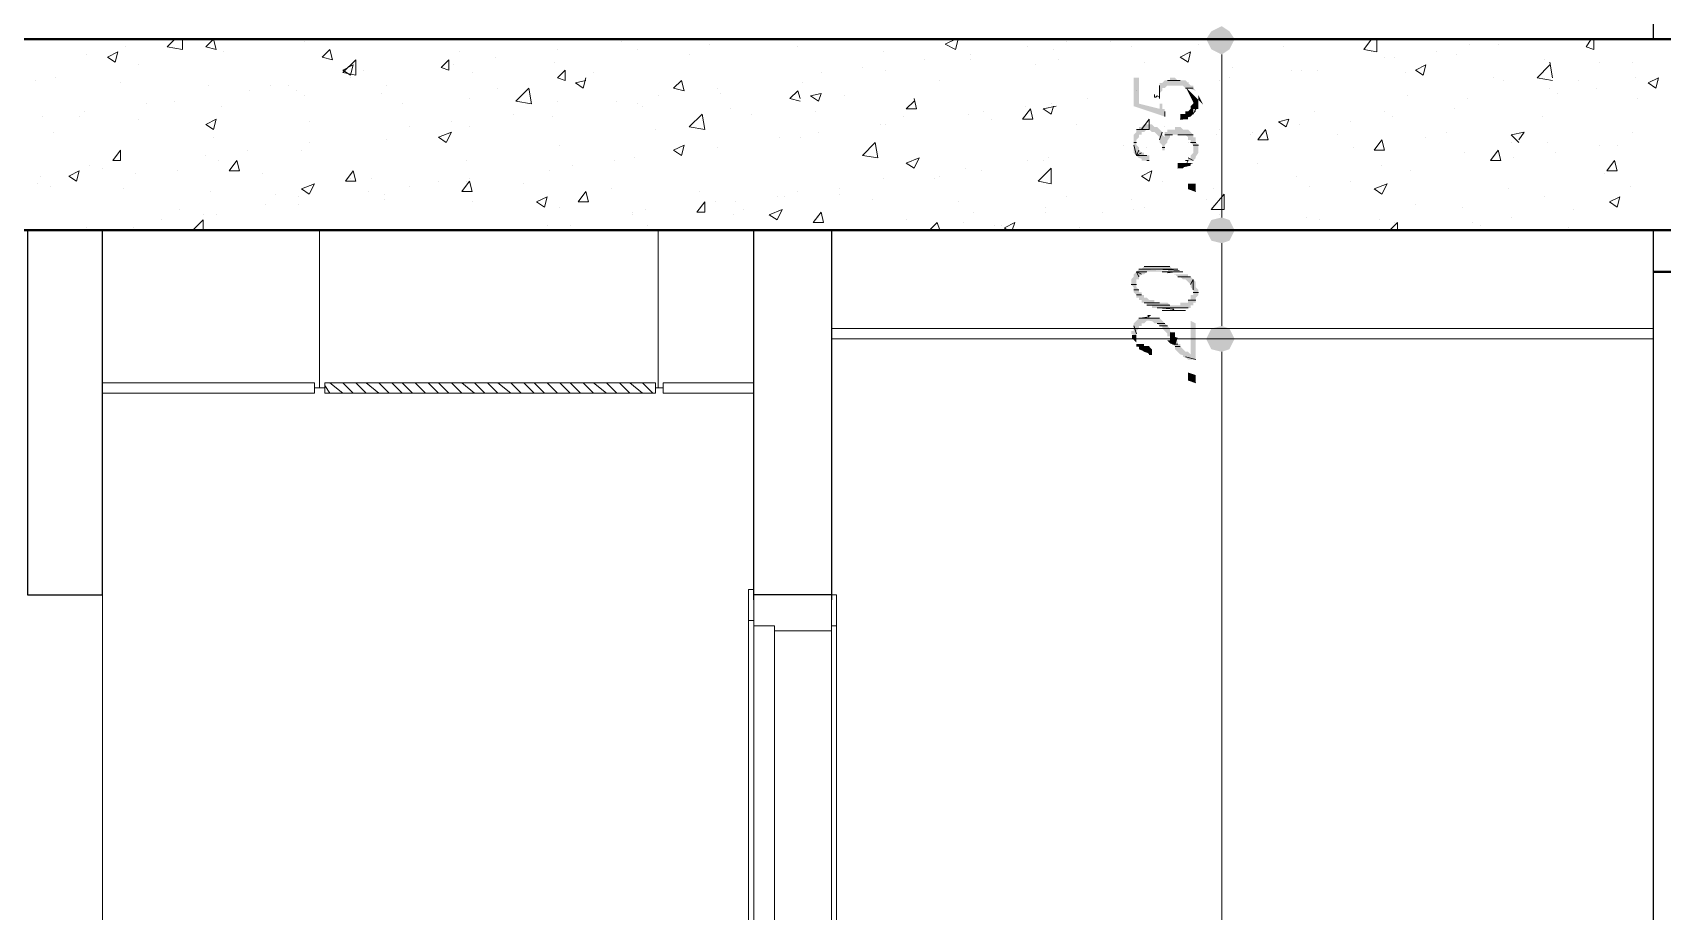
# Model space of a CAD drawing. Header units: millimetres. Extents: x 182 to 575, y -105 to 95.
# Drawn here: x 285.661 to 288.664, y 78.604 to 80.223 of the extents above; entities that cross this region are included whole.
import ezdxf

# ---------------------------------------------------------------- set-up
doc = ezdxf.new("R2010")
doc.units = ezdxf.units.MM
doc.header["$MEASUREMENT"] = 0
doc.layers.add('PDF_Geometry', color=7, linetype='Continuous')
doc.layers.add('PDF_Solid Fills', color=7, linetype='Continuous')

msp = doc.modelspace()

# ---------------------------------------------------------------- hatches: boundary and pattern name
at = {"layer": 'PDF_Solid Fills', "transparency": 33554559}
for points in [[(287.8325837197804, 80.1919595022676), (287.8516305716323, 80.18243608956917), (287.865917317664, 80.1919595022676), (287.8754407303625, 80.21100635411946), (287.865917317664, 80.22529310015119), (287.8516305716323, 80.23481651284959), (287.8325837197804, 80.22529310015119), (287.8230603070821, 80.21100635411946)], [(287.7182994340661, 79.98719786205595), (287.7182994340661, 79.99672127475435), (287.7087727673994, 79.99672127475435), (287.7087727673994, 80.00148138057446), (287.7040126880344, 80.00148138057446), (287.699249354701, 80.00624471390782), (287.699249354701, 80.01100479327286), (287.6944892488809, 80.01576812660622), (287.6944892488809, 80.02529153930462), (287.699249354701, 80.03005487263795), (287.699249354701, 80.03481497845806), (287.7040126880344, 80.03481497845806), (287.7040126880344, 80.03957828533638), (287.7087727673994, 80.03957828533638), (287.7135361007328, 80.04433839115646), (287.7182994340661, 80.04433839115646), (287.7230595134312, 80.03957828533638), (287.7278228467645, 80.03957828533638), (287.7325829525847, 80.03481497845806), (287.7373462594629, 80.03005487263795), (287.7373462594629, 80.02053145993955), (287.7421063652831, 80.01576812660622), (287.7421063652831, 80.00624471390782), (287.7468696986164, 80.00624471390782), (287.7468696986164, 80.01576812660622), (287.7516297779814, 80.02053145993955), (287.7516297779814, 80.02370339989247), (287.7563931113149, 80.03005487263795), (287.7563931113149, 80.03322791512869), (287.7611564446481, 80.03481497845806), (287.7802032965, 80.03481497845806), (287.7865507919261, 80.03322863798971), (287.7897267091984, 80.03005487263795), (287.7897267091984, 80.02529153930462), (287.7944900425317, 80.02529153930462), (287.7944900425317, 80.02053145993955), (287.7992501218969, 80.01576812660622), (287.7992501218969, 80.00148138057446), (287.7944900425317, 79.99672127475435), (287.7944900425317, 79.99195794142102), (287.7897267091984, 79.99195794142102), (287.7897267091984, 79.98719786205595), (287.7992501218969, 79.98719786205595), (287.8040134552301, 79.99195794142102), (287.8040134552301, 79.99434204167218), (287.8087735610503, 80.00148138057446), (287.8087735610503, 80.01576812660622), (287.8040134552301, 80.02053145993955), (287.8040134552301, 80.03005487263795), (287.7992501218969, 80.03005487263795), (287.7992501218969, 80.03481497845806), (287.7944900425317, 80.03957828533638), (287.7897267091984, 80.04433839115646), (287.7802032965, 80.04433839115646), (287.7754399631666, 80.04910172448979), (287.7659165240132, 80.04910172448979), (287.7659165240132, 80.04433839115646), (287.7516297779814, 80.04433839115646), (287.7516297779814, 80.03957828533638), (287.7468696986164, 80.03957828533638), (287.7468696986164, 80.03005487263795), (287.7421063652831, 80.03481497845806), (287.7421063652831, 80.03957828533638), (287.7373462594629, 80.04433839115646), (287.7325829525847, 80.04910172448979), (287.7278228467645, 80.04910172448979), (287.7230595134312, 80.05386180385491), (287.7087727673994, 80.05386180385491), (287.7040126880344, 80.04910172448979), (287.699249354701, 80.04910172448979), (287.699249354701, 80.04433839115646), (287.6944892488809, 80.04433839115646), (287.6944892488809, 80.03957828533638), (287.6897259420026, 80.03481497845806), (287.6897259420026, 80.00148138057446), (287.6944892488809, 79.99672127475435), (287.699249354701, 79.99195794142102), (287.7040126880344, 79.99076771831096), (287.7040126880344, 79.98719786205595)], [(287.7706798573466, 79.97291111602422), (287.7802032965, 79.97291111602422), (287.7825829329506, 79.97529075247488), (287.7944900425317, 79.97767119538929), (287.7944900425317, 79.98084783707014), (287.7992501218969, 79.98243452872262), (287.7706798573466, 79.98243452872262)], [(287.7897267091984, 79.9348141848073), (287.8040134552301, 79.93005410544217), (287.8040134552301, 79.94434085147392), (287.7897267091984, 79.94434085147392)], [(287.8325837197804, 79.83957675094484), (287.8516305716323, 79.83481664512473), (287.865917317664, 79.83957675094484), (287.8754407303625, 79.85862357634167), (287.865917317664, 79.87767365570673), (287.8516305716323, 79.88243376152684), (287.8325837197804, 79.87767365570673), (287.8230603070821, 79.85862357634167)], [(287.7668689291974, 79.77672048332684), (287.7706798573466, 79.77290955517762), (287.7754399631666, 79.77290955517762), (287.7802032965, 79.76814947581258), (287.7849633758651, 79.76814947581258), (287.7897267091984, 79.76338614247922), (287.7944900425317, 79.75862603665911), (287.7944900425317, 79.75386270332578), (287.7992501218969, 79.74910262396071), (287.7992501218969, 79.73957595729405), (287.7944900425317, 79.73957595729405), (287.7944900425317, 79.73005254459565), (287.7897267091984, 79.73005254459565), (287.7897267091984, 79.72529243877554), (287.7754399631666, 79.72529243877554), (287.7754399631666, 79.72052913189722), (287.7563931113149, 79.72052913189722), (287.7516297779814, 79.72529243877554), (287.7278228467645, 79.72529243877554), (287.7278228467645, 79.73005254459565), (287.7182994340661, 79.73005254459565), (287.7135361007328, 79.73481587792898), (287.7087727673994, 79.73481587792898), (287.7087727673994, 79.73957595729405), (287.7040126880344, 79.73957595729405), (287.7040126880344, 79.74433929062738), (287.699249354701, 79.74433929062738), (287.699249354701, 79.74910262396071), (287.6944892488809, 79.75386270332578), (287.6944892488809, 79.76814947581258), (287.699249354701, 79.76814947581258), (287.699249354701, 79.77290955517762), (287.7040126880344, 79.77767288851098), (287.7087727673994, 79.77767288851098), (287.7135361007328, 79.7824362218443), (287.7754399631666, 79.7824362218443), (287.699249354701, 79.78719630120938), (287.6944892488809, 79.7824362218443), (287.6897259420026, 79.77767288851098), (287.6897259420026, 79.77290955517762), (287.6849658361825, 79.76814947581258), (287.6849658361825, 79.75862603665911), (287.6897259420026, 79.75386270332578), (287.6897259420026, 79.74433929062738), (287.6944892488809, 79.73957595729405), (287.6944892488809, 79.73481587792898), (287.699249354701, 79.73481587792898), (287.699249354701, 79.73005254459565), (287.7040126880344, 79.73005254459565), (287.7040126880344, 79.72529243877554), (287.7135361007328, 79.72529243877554), (287.7135361007328, 79.72052913189722), (287.7230595134312, 79.72052913189722), (287.7230595134312, 79.71576902607714), (287.7944900425317, 79.71576902607714), (287.7944900425317, 79.72052913189722), (287.7992501218969, 79.72052913189722), (287.7992501218969, 79.72529243877554), (287.8040134552301, 79.72529243877554), (287.8040134552301, 79.73481587792898), (287.8087735610503, 79.73957595729405), (287.8087735610503, 79.74910262396071), (287.8040134552301, 79.75386270332578), (287.8040134552301, 79.76338614247922), (287.7944900425317, 79.77290955517762), (287.7897267091984, 79.77290955517762), (287.7897267091984, 79.77767288851098), (287.7611564446481, 79.77767288851098)], [(287.7611564446481, 79.78719630120938), (287.7563931113149, 79.7919596345427), (287.7087727673994, 79.7919596345427), (287.7040126880344, 79.78719630120938)], [(287.7240119186152, 79.69100646216282), (287.7278228467645, 79.68719553401363), (287.7325829525847, 79.68719553401363), (287.7373462594629, 79.68243542819351), (287.7421063652831, 79.68243542819351), (287.7421063652831, 79.6776721213152), (287.7468696986164, 79.67291201549509), (287.7516297779814, 79.66814868216176), (287.7516297779814, 79.66338860279669), (287.7611564446481, 79.66338860279669), (287.7611564446481, 79.66814868216176), (287.7563931113149, 79.67291201549509), (287.7563931113149, 79.6776721213152), (287.7516297779814, 79.68243542819351), (287.7468696986164, 79.68719553401363), (287.7421063652831, 79.69195886734693), (287.7373462594629, 79.69671894671205), (287.699249354701, 79.69671894671205), (287.6944892488809, 79.69195886734693), (287.6897259420026, 79.68719553401363), (287.6897259420026, 79.67291201549509), (287.6849658361825, 79.67291201549509), (287.6849658361825, 79.66814868216176), (287.6944892488809, 79.66338860279669), (287.6944892488809, 79.67291201549509), (287.699249354701, 79.6776721213152), (287.699249354701, 79.68243542819351), (287.7040126880344, 79.68243542819351), (287.7040126880344, 79.68719553401363), (287.7087727673994, 79.68719553401363), (287.7135361007328, 79.69195886734693), (287.7182994340661, 79.69195886734693)], [(287.7802032965, 79.62846686550094), (287.7802032965, 79.62529167157976), (287.7861538023134, 79.62410124513144), (287.7897267091984, 79.62052833824643), (287.8040134552301, 79.62052833824643), (287.8040134552301, 79.68719553401363), (287.7944900425317, 79.69195886734693), (287.7944900425317, 79.63005500491309), (287.7897267091984, 79.63481508427816), (287.7849633758651, 79.63481508427816), (287.7802032965, 79.63957841761149), (287.7754399631666, 79.6443385234316), (287.7754399631666, 79.64910185676496), (287.7706798573466, 79.64910185676496), (287.7706798573466, 79.65386193613), (287.7563931113149, 79.65386193613), (287.7611564446481, 79.64910185676496), (287.7659165240132, 79.6443385234316), (287.7659165240132, 79.63957841761149), (287.7706798573466, 79.63481508427816), (287.7754399631666, 79.63005500491309)], [(287.8325837197804, 79.63957841761149), (287.8516305716323, 79.63481508427816), (287.865917317664, 79.63957841761149), (287.8754407303625, 79.65862526946336), (287.865917317664, 79.6776721213152), (287.8516305716323, 79.68243542819351), (287.8325837197804, 79.6776721213152), (287.8230603070821, 79.65862526946336)], [(287.707184268657, 79.63640466891096), (287.7087727673994, 79.63481508427816), (287.7159185811695, 79.63243423138152), (287.7182994340661, 79.63005500491309), (287.7230595134312, 79.63005500491309), (287.7230595134312, 79.63957841761149), (287.7182994340661, 79.6443385234316), (287.7087727673994, 79.6443385234316), (287.7087727673994, 79.64910185676496), (287.6944892488809, 79.64910185676496), (287.6944892488809, 79.6443385234316), (287.699249354701, 79.6443385234316), (287.699249354701, 79.63957841761149)], [(287.7897267091984, 79.58243466099776), (287.8040134552301, 79.57767132766443), (287.8040134552301, 79.59195807369616), (287.7897267091984, 79.59672140702952)]]:
    msp.add_hatch(color=256, dxfattribs=at).paths.add_polyline_path(points)
h = msp.add_hatch(color=256, dxfattribs=at)
h.paths.add_polyline_path([(287.7421063652831, 80.09195873507184), (287.7373462594629, 80.09195873507184), (287.7373462594629, 80.0824352959184), (287.699249354701, 80.09195873507184), (287.699249354701, 80.13957907898717), (287.6897259420026, 80.13957907898717), (287.6897259420026, 80.08719540173851), (287.7468696986164, 80.06814854988664), (287.7468696986164, 80.0824352959184), (287.7421063652831, 80.0824352959184)])
h.paths.add_polyline_path([(287.7802032965, 80.12529233295544), (287.7849633758651, 80.12052899962208), (287.7897267091984, 80.12052899962208), (287.8040134552301, 80.11576889380197), (287.7992501218969, 80.12052899962208), (287.7992501218969, 80.12529233295544), (287.7944900425317, 80.12529233295544), (287.7897267091984, 80.13005241232048), (287.7849633758651, 80.13481574565384), (287.7706798573466, 80.13481574565384), (287.7659165240132, 80.13957907898717), (287.7563931113149, 80.13957907898717), (287.7563931113149, 80.13481574565384), (287.7468696986164, 80.13481574565384), (287.7421063652831, 80.13005241232048), (287.7373462594629, 80.13005241232048), (287.7373462594629, 80.11100556046864), (287.7421063652831, 80.11576889380197), (287.7421063652831, 80.12052899962208), (287.7468696986164, 80.12052899962208), (287.7516297779814, 80.12529233295544)])
h = msp.add_hatch(color=256, dxfattribs=at)
h.paths.add_polyline_path([(287.7278228467645, 80.10624548110357), (287.7278228467645, 80.10148214777024), (287.7278228467645, 80.10624548110357)], flags=0)
h.paths.add_polyline_path([(287.7278228467645, 80.10148214777024), (287.7278228467645, 80.10624548110357), (287.7278228467645, 80.10148214777024)], flags=0)
h.paths.add_polyline_path([(287.7325829525847, 80.09195873507184), (287.7325829525847, 80.11576889380197), (287.7325829525847, 80.09195873507184)], flags=0)
h.paths.add_polyline_path([(287.7325829525847, 80.08719540173851), (287.7325829525847, 80.12529233295544), (287.7325829525847, 80.08719540173851)], flags=0)
h = msp.add_hatch(color=256, dxfattribs=at)
h.paths.add_polyline_path([(287.7421063652831, 80.13005241232048), (287.7897267091984, 80.13005241232048), (287.7421063652831, 80.13005241232048)], flags=0)
h.paths.add_polyline_path([(287.7897267091984, 80.13005241232048), (287.7421063652831, 80.13005241232048), (287.7897267091984, 80.13005241232048)], flags=0)
h.paths.add_polyline_path([(287.7373462594629, 80.13005241232048), (287.7944900425317, 80.12529233295544), (287.7373462594629, 80.13005241232048)], flags=0)
h = msp.add_hatch(color=256, dxfattribs=at)
h.paths.add_polyline_path([(287.8063918910756, 80.08719540173851), (287.8040134552301, 80.08719540173851), (287.7992501218969, 80.07291188321997), (287.8040134552301, 80.07767198904008), (287.8040134552301, 80.0800560628362), (287.8087735610503, 80.08719540173851), (287.8087735610503, 80.09195873507184)])
h.paths.add_polyline_path([(287.7754399631666, 80.06338847052155), (287.7897267091984, 80.06338847052155), (287.7897267091984, 80.06695832677656), (287.7944900425317, 80.06814854988664), (287.7992501218969, 80.07291188321997), (287.7992501218969, 80.09195873507184), (287.7944900425317, 80.08719540173851), (287.7944900425317, 80.0824352959184), (287.7897267091984, 80.07767198904008), (287.7849633758651, 80.07767198904008), (287.7849633758651, 80.07291188321997), (287.7754399631666, 80.07291188321997)])
h = msp.add_hatch(color=256, dxfattribs=at)
h.paths.add_polyline_path([(287.7802032965, 79.63957841761149), (287.7659165240132, 79.63957841761149), (287.7802032965, 79.63957841761149)], flags=0)
h.paths.add_polyline_path([(287.7706798573466, 79.63481508427816), (287.7849633758651, 79.63481508427816), (287.7706798573466, 79.63481508427816)], flags=0)
h.paths.add_polyline_path([(287.7897267091984, 79.63481508427816), (287.7754399631666, 79.63005500491309), (287.7897267091984, 79.63481508427816)], flags=0)

# ---------------------------------------------------------------- linework, layer by layer
at = {"layer": 'PDF_Geometry', "lineweight": 25}
for points in [[(288.6468702012619, 83.11100622184432), (288.7849646721613, 83.11100622184432), (288.7849646721613, 80.21100635411946), (288.6468702012619, 80.21100635411946)], [(285.789727344119, 79.85862357634167), (285.6516328996746, 79.85862357634167), (285.6516328996746, 79.1871981266062), (285.789727344119, 79.1871981266062)], [(288.6468702012619, 79.85862357634167), (288.7849646721613, 79.85862357634167), (288.7849646721613, 76.95862370861681), (288.6468702012619, 76.95862370861681)]]:
    msp.add_lwpolyline(points, close=True, dxfattribs=at)
at = {"layer": 'PDF_Geometry', "lineweight": 40}
for points in [[(292.9516313388281, 79.85862357634167), (293.4040116562884, 79.85862357634167), (293.4040116562884, 80.21100635411946), (280.6802031642249, 80.21100635411946), (280.3040134552301, 80.21100635411946), (280.3040134552301, 79.85862357634167), (280.6802031642249, 79.85862357634167), (280.7516304393571, 79.85862357634167)], [(281.4802028996745, 79.85862357634167), (292.2278222118439, 79.85862357634167)], [(288.7849646721613, 79.7824362218443), (288.6468702012619, 79.7824362218443)]]:
    msp.add_lwpolyline(points, dxfattribs=at)
at = {"layer": 'PDF_Geometry', "lineweight": 0}
for points in [[(285.832584354701, 80.1967196080877), (285.832584354701, 80.1967196080877)], [(285.9373452277168, 80.21100635411946), (285.9373452277168, 80.1919595022676), (285.9087749631666, 80.1967196080877), (285.9230584816851, 80.21100635411946)], [(286.1611537197804, 80.20624302078613), (286.1611537197804, 80.20624302078613)], [(286.74686840232, 80.20624302078613), (286.74686840232, 80.20624302078613)], [(286.9087730319497, 80.20148291496602), (286.9087730319497, 80.20148291496602)], [(287.0706776615793, 80.1967196080877), (287.0706776615793, 80.1967196080877)], [(287.3659166562883, 80.21100635411946), (287.3611565769233, 80.1919595022676), (287.3421064975581, 80.20148291496602), (287.3611565769233, 80.21100635411946)], [(287.4944877144894, 80.1967196080877), (287.4944877144894, 80.1967196080877)], [(287.5659182171349, 80.20624302078613), (287.5659182171349, 80.20624302078613)], [(287.6468689049656, 80.20624302078613), (287.6468689049656, 80.20624302078613)], [(287.6849658361825, 80.1967196080877), (287.6849658361825, 80.1967196080877)], [(287.8087735610503, 80.20148291496602), (287.8087735610503, 80.20148291496602)], [(287.9659180848598, 80.1967196080877), (287.9659180848598, 80.1967196080877)], [(288.1373461536429, 80.21100635411946), (288.1373461536429, 80.18719616893426), (288.1135359684577, 80.1919595022676), (288.1278227144894, 80.21100635411946)], [(288.3087741959708, 80.20148291496602), (288.3087741959708, 80.20148291496602)], [(288.3611546192514, 80.20148291496602), (288.3611546192514, 80.20148291496602)], [(288.5373460213677, 80.21100635411946), (288.5373460213677, 80.1919595022676), (288.523059275336, 80.1967196080877), (288.5325826880344, 80.21100635411946)], [(285.7611538520556, 80.18243608956917), (285.7611538520556, 80.18243608956917)], [(286.0135358361825, 80.18719616893426), (286.0135358361825, 80.18719616893426)], [(286.446869301791, 80.18719616893426), (286.446869301791, 80.18719616893426)], [(286.5135364975582, 80.17767275623584), (286.5135364975582, 80.17767275623584)], [(286.6230606774524, 80.16814934353741), (286.6230606774524, 80.16814934353741)], [(286.6278207832725, 80.1919595022676), (286.6278207832725, 80.1919595022676)], [(286.7754418943836, 80.1919595022676), (286.7754418943836, 80.1919595022676)], [(286.8706793547011, 80.18243608956917), (286.8706793547011, 80.18243608956917)], [(287.2278222118439, 80.18719616893426), (287.2278222118439, 80.18719616893426)], [(287.3040128203095, 80.1729094229025), (287.3040128203095, 80.1729094229025)], [(287.3897268414735, 80.18243608956917), (287.3897268414735, 80.18243608956917)], [(287.3897268414735, 80.1729094229025), (287.3897268414735, 80.1729094229025)], [(287.5421080584048, 80.1919595022676), (287.5421080584048, 80.1919595022676)], [(287.5516314711032, 80.1729094229025), (287.5516314711032, 80.1729094229025)], [(287.7087727673994, 80.16814934353741), (287.7087727673994, 80.16814934353741)], [(288.1278227144894, 80.18719616893426), (288.1278227144894, 80.18719616893426)], [(288.1516328996746, 80.17767275623584), (288.1516328996746, 80.17767275623584)], [(288.1706797250714, 80.17767275623584), (288.1706797250714, 80.17767275623584)], [(288.246870333537, 80.18719616893426), (288.246870333537, 80.18719616893426)], [(288.2849640372408, 80.18243608956917), (288.2849640372408, 80.18243608956917)], [(288.4468686668704, 80.1729094229025), (288.4468686668704, 80.1729094229025)], [(288.461155412902, 80.13957907898717), (288.4563920795688, 80.16814934353741)], [(288.5468694340661, 80.16814934353741), (288.5468694340661, 80.16814934353741)], [(288.6087732965, 80.16814934353741), (288.6087732965, 80.16814934353741)], [(285.6659164181931, 80.13481574565384), (285.6659164181931, 80.13481574565384)], [(285.704013322955, 80.13957907898717), (285.704013322955, 80.13957907898717)], [(285.8563945398862, 80.16338601020408), (285.8563945398862, 80.16338601020408)], [(286.2468709949127, 80.13957907898717), (286.2468709949127, 80.13957907898717)], [(286.2706779261296, 80.15386259750568), (286.2706779261296, 80.15386259750568)], [(286.4373458890925, 80.16338601020408), (286.4373458890925, 80.16338601020408)], [(286.4706794869762, 80.14910249168557), (286.4706794869762, 80.14910249168557)], [(286.6802012065529, 80.13957907898717), (286.6754411271878, 80.12052899962208), (286.6611543811562, 80.13005241232048), (286.6802012065529, 80.13481574565384)], [(286.6944879525846, 80.14910249168557), (286.6944879525846, 80.14910249168557)], [(287.1135346721613, 80.14910249168557), (287.1135346721613, 80.14910249168557)], [(287.189725280627, 80.158625904384), (287.189725280627, 80.158625904384)], [(287.2325822912089, 80.15386259750568), (287.2325822912089, 80.15386259750568)], [(287.3325830848598, 80.13481574565384), (287.3325830848598, 80.13481574565384)], [(287.5087744605211, 80.16338601020408), (287.5087744605211, 80.16338601020408)], [(287.8468704658121, 80.13481574565384), (287.8468704658121, 80.13481574565384)], [(287.865917317664, 80.13957907898717), (287.865917317664, 80.13957907898717)], [(287.8706773970291, 80.158625904384), (287.8706773970291, 80.158625904384)], [(287.9802016033783, 80.15386259750568), (287.9802016033783, 80.15386259750568)], [(287.9992516827433, 80.15386259750568), (287.9992516827433, 80.15386259750568)], [(288.0278219472937, 80.15386259750568), (288.0278219472937, 80.15386259750568)], [(288.1897265769232, 80.14910249168557), (288.1897265769232, 80.14910249168557)], [(288.351631206553, 80.13957907898717), (288.351631206553, 80.13957907898717)], [(288.3706780584047, 80.13481574565384), (288.3706780584047, 80.13481574565384)], [(288.461155412902, 80.13481574565384), (288.4325851483519, 80.13957907898717), (288.4563920795688, 80.16338601020408)], [(288.5087757568175, 80.13481574565384), (288.5087757568175, 80.13481574565384)], [(288.6135366298333, 80.13957907898717), (288.6135366298333, 80.13957907898717)], [(288.6563936404153, 80.13481574565384), (288.6563936404153, 80.13481574565384)], [(285.8230609420026, 80.13005241232048), (285.8230609420026, 80.13005241232048)], [(285.9849655716323, 80.12529233295544), (285.9849655716323, 80.12529233295544)], [(286.0611561800979, 80.11576889380197), (286.0611561800979, 80.11576889380197)], [(286.0992498573465, 80.12529233295544), (286.0992498573465, 80.12529233295544)], [(286.1325834552302, 80.12529233295544), (286.1325834552302, 80.12529233295544)], [(286.1468702012619, 80.11576889380197), (286.1468702012619, 80.11576889380197)], [(286.1611537197804, 80.10624548110357), (286.1611537197804, 80.10624548110357)], [(286.3040115240133, 80.11100556046864), (286.3040115240133, 80.11100556046864)], [(286.3135349367117, 80.12529233295544), (286.3135349367117, 80.12529233295544)], [(286.5182965769233, 80.12052899962208), (286.5182965769233, 80.12052899962208)], [(286.8135355716322, 80.10624548110357), (286.8135355716322, 80.10624548110357)], [(286.9230597779815, 80.12052899962208), (286.9230597779815, 80.12052899962208)], [(286.9278231113148, 80.11100556046864), (286.9278231113148, 80.11100556046864)], [(287.0754409949127, 80.09671881443691), (287.0563941430609, 80.10148214777024), (287.0706776615793, 80.11576889380197), (287.0754409949127, 80.10148214777024)], [(287.0802043282461, 80.13005241232048), (287.0802043282461, 80.13005241232048)], [(287.1563916827433, 80.10624548110357), (287.1563916827433, 80.10624548110357)], [(287.6944892488809, 80.11576889380197), (287.6944892488809, 80.11576889380197)], [(287.7897267091984, 80.13005241232048), (287.7897267091984, 80.13005241232048)], [(288.1944899102566, 80.10624548110357), (288.1944899102566, 80.10624548110357)], [(288.4563920795688, 80.12052899962208), (288.4563920795688, 80.12052899962208)], [(288.4706788256005, 80.11100556046864), (288.4706788256005, 80.11100556046864)], [(288.5421061007328, 80.12052899962208), (288.5421061007328, 80.12052899962208)], [(285.7563937726904, 80.07767198904008), (285.7563937726904, 80.07767198904008)], [(285.8706780584047, 80.09195873507184), (285.8706780584047, 80.09195873507184)], [(285.9230584816851, 80.09671881443691), (285.9230584816851, 80.09671881443691)], [(286.0087757568175, 80.08719540173851), (286.0087757568175, 80.08719540173851)], [(286.3421084287752, 80.09195873507184), (286.3421084287752, 80.09195873507184)], [(286.4659161536428, 80.10148214777024), (286.4659161536428, 80.10148214777024)], [(286.6278207832725, 80.09671881443691), (286.6278207832725, 80.09671881443691)], [(286.7373449896216, 80.09671881443691), (286.7373449896216, 80.09671881443691)], [(286.7754418943836, 80.09195873507184), (286.7754418943836, 80.09195873507184)], [(286.784965307082, 80.08719540173851), (286.784965307082, 80.08719540173851)], [(286.9468699631667, 80.0824352959184), (286.9468699631667, 80.0824352959184)], [(287.1040112594629, 80.07767198904008), (287.1040112594629, 80.07767198904008)], [(287.2849659684576, 80.10148214777024), (287.2897260478227, 80.0824352959184), (287.2706792224259, 80.0824352959184), (287.2849659684576, 80.09671881443691)], [(287.4135370002037, 80.07767198904008), (287.4135370002037, 80.07767198904008)], [(287.4897276086693, 80.08719540173851), (287.4897276086693, 80.08719540173851)], [(287.5421080584048, 80.08719540173851), (287.5373447250714, 80.07291188321997), (287.5230612065528, 80.0824352959184), (287.5468681377698, 80.08719540173851)], [(287.5373447250714, 80.09195873507184), (287.5373447250714, 80.09195873507184)], [(287.6040118943836, 80.10148214777024), (287.6040118943836, 80.10148214777024)], [(288.0230586139603, 80.07767198904008), (288.0230586139603, 80.07767198904008)], [(288.1516328996746, 80.07767198904008), (288.1516328996746, 80.07767198904008)], [(288.2802039314206, 80.0824352959184), (288.2802039314206, 80.0824352959184)], [(288.3040108626375, 80.10148214777024), (288.3040108626375, 80.10148214777024)], [(288.6182967091985, 80.10148214777024), (288.6182967091985, 80.10148214777024)], [(285.6802031642248, 80.06814854988664), (285.6802031642248, 80.06814854988664)], [(285.746870333537, 80.06814854988664), (285.746870333537, 80.06814854988664)], [(285.8563945398862, 80.06338847052155), (285.8563945398862, 80.06338847052155)], [(286.1706803864471, 80.05862513718822), (286.1706803864471, 80.05862513718822)], [(286.3563919472937, 80.04910172448979), (286.3563919472937, 80.04910172448979)], [(286.4325825557593, 80.05862513718822), (286.4325825557593, 80.05862513718822)], [(286.4659161536428, 80.04910172448979), (286.4659161536428, 80.04910172448979)], [(286.5468700689868, 80.07291188321997), (286.5468700689868, 80.07291188321997)], [(286.6182973705741, 80.06814854988664), (286.6182973705741, 80.06814854988664)], [(286.8087754922672, 80.04433839115646), (286.8087754922672, 80.04433839115646)], [(286.9849636404153, 80.07291188321997), (286.9849636404153, 80.07291188321997)], [(287.2230588785105, 80.05386180385491), (287.2230588785105, 80.05386180385491)], [(287.2325822912089, 80.05386180385491), (287.2325822912089, 80.05386180385491)], [(287.2659158890926, 80.06814854988664), (287.2659158890926, 80.06814854988664)], [(287.3849635081402, 80.07291188321997), (287.3849635081402, 80.07291188321997)], [(287.4278205187222, 80.06338847052155), (287.4278205187222, 80.06338847052155)], [(287.5849650689868, 80.05386180385491), (287.5849650689868, 80.05386180385491)], [(287.7468696986164, 80.04910172448979), (287.7468696986164, 80.04910172448979)], [(287.8468704658121, 80.04433839115646), (287.8468704658121, 80.04433839115646)], [(287.9944883494101, 80.05386180385491), (287.9944883494101, 80.05386180385491)], [(288.0897258097275, 80.05862513718822), (288.0897258097275, 80.05862513718822)], [(288.1659164181931, 80.06814854988664), (288.1659164181931, 80.06814854988664)], [(288.4421085610503, 80.06814854988664), (288.4421085610503, 80.06814854988664)], [(285.6992499896216, 80.03957828533638), (285.6992499896216, 80.03957828533638)], [(285.9944890107857, 80.03005487263795), (285.9944890107857, 80.03005487263795)], [(286.1706803864471, 80.02053145993955), (286.1706803864471, 80.02053145993955)], [(286.3135349367117, 80.02529153930462), (286.3135349367117, 80.02529153930462)], [(286.6325841166058, 80.01576812660622), (286.6325841166058, 80.01576812660622)], [(287.0373440636957, 80.03005487263795), (287.0373440636957, 80.03005487263795)], [(287.0754409949127, 80.03005487263795), (287.0754409949127, 80.03005487263795)], [(287.1087745927963, 80.03957828533638), (287.1087745927963, 80.03957828533638)], [(287.6706790901508, 80.01576812660622), (287.6706790901508, 80.01576812660622)], [(287.6897259420026, 80.01576812660622), (287.6897259420026, 80.01576812660622)], [(287.7897267091984, 80.02053145993955), (287.7897267091984, 80.02053145993955)], [(287.8421071324788, 80.03481497845806), (287.8421071324788, 80.03481497845806)], [(287.9040109949127, 80.03481497845806), (287.9040109949127, 80.03481497845806)], [(287.908774328246, 80.03957828533638), (287.908774328246, 80.03957828533638)], [(288.0659156245423, 80.03481497845806), (288.0659156245423, 80.03481497845806)], [(288.2278202541719, 80.03005487263795), (288.2278202541719, 80.03005487263795)], [(288.2659171853888, 80.03957828533638), (288.2659171853888, 80.03957828533638)], [(288.3992515504682, 80.02053145993955), (288.3849648044364, 80.03481497845806), (288.4087749631666, 80.03957828533638), (288.3992515504682, 80.02529153930462)], [(288.3849648044364, 80.02053145993955), (288.3849648044364, 80.02053145993955)], [(288.4516319737486, 80.02053145993955), (288.4516319737486, 80.02053145993955)], [(288.5468694340661, 80.01576812660622), (288.5468694340661, 80.01576812660622)], [(288.5802030319496, 80.01576812660622), (288.5802030319496, 80.01576812660622)], [(288.6087732965, 80.03957828533638), (288.6087732965, 80.03957828533638)], [(285.8182976086692, 80.00148138057446), (285.8182976086692, 80.00148138057446)], [(285.9802022382989, 79.99672127475435), (285.9802022382989, 79.99672127475435)], [(286.0040124234841, 79.98719786205595), (286.0040124234841, 79.98719786205595)], [(286.0563928467645, 80.00624471390782), (286.0563928467645, 80.00624471390782)], [(286.1563936404153, 80.00624471390782), (286.1563936404153, 80.00624471390782)], [(286.4611560478228, 79.98719786205595), (286.4611560478228, 79.98719786205595)], [(286.7325848838016, 79.98719786205595), (286.7325848838016, 79.98719786205595)], [(286.7706785610502, 79.99195794142102), (286.7706785610502, 79.99195794142102)], [(286.8468691695159, 80.00148138057446), (286.8468691695159, 80.00148138057446)], [(286.9230597779815, 80.01100479327286), (286.9230597779815, 80.01100479327286)], [(287.4944877144894, 79.98719786205595), (287.4944877144894, 79.98719786205595)], [(287.5230612065528, 79.98719786205595), (287.5230612065528, 79.98719786205595)], [(287.5325846192513, 79.99195794142102), (287.5325846192513, 79.99195794142102)], [(287.7135361007328, 80.01100479327286), (287.7135361007328, 80.01100479327286)], [(288.0944891166058, 80.01100479327286), (288.0944891166058, 80.01100479327286)], [(288.2992507832726, 80.00148138057446), (288.2992507832726, 80.00148138057446)], [(288.3897281377698, 79.99195794142102), (288.3897281377698, 79.99195794142102)], [(288.4659154922672, 80.00148138057446), (288.4659154922672, 80.00148138057446)], [(285.6754398308915, 79.95862436999246), (285.6754398308915, 79.95862436999246)], [(285.7659171853888, 79.97767119538929), (285.7659171853888, 79.97767119538929)], [(285.789727344119, 79.97291111602422), (285.789727344119, 79.97291111602422)], [(285.851631206553, 79.96338767687078), (285.851631206553, 79.96338767687078)], [(285.9278218150185, 79.96814778269089), (285.9278218150185, 79.96814778269089)], [(286.0849631113148, 79.96338767687078), (286.0849631113148, 79.96338767687078)], [(286.2468709949127, 79.95386426417235), (286.2468709949127, 79.95386426417235)], [(286.2849646721613, 79.95386426417235), (286.2849646721613, 79.95386426417235)], [(286.4659161536428, 79.95386426417235), (286.4659161536428, 79.95386426417235)], [(286.613537264754, 79.96814778269089), (286.613537264754, 79.96814778269089)], [(286.656394275336, 79.97767119538929), (286.656394275336, 79.97767119538929)], [(287.2278222118439, 79.95386426417235), (287.2278222118439, 79.95386426417235)], [(287.3230596457064, 79.95386426417235), (287.3230596457064, 79.95386426417235)], [(287.3325830848598, 79.95862436999246), (287.3325830848598, 79.95862436999246)], [(287.38020340232, 79.97291111602422), (287.38020340232, 79.97291111602422)], [(287.4087736668704, 79.96814778269089), (287.4087736668704, 79.96814778269089)], [(287.9182977409445, 79.98243452872262), (287.9182977409445, 79.98243452872262)], [(287.9897250160767, 79.95862436999246), (287.9897250160767, 79.95862436999246)], [(288.1468695663413, 79.97767119538929), (288.1468695663413, 79.97767119538929)], [(288.1992499896216, 79.96814778269089), (288.1992499896216, 79.96814778269089)], [(288.5563928467645, 79.96338767687078), (288.5563928467645, 79.96338767687078)], [(285.6706797250714, 79.94434085147392), (285.6706797250714, 79.94434085147392)], [(285.6944899102566, 79.9395775181406), (285.6944899102566, 79.9395775181406)], [(285.8278210478228, 79.9348141848073), (285.8278210478228, 79.9348141848073)], [(285.9897256774524, 79.93005410544217), (285.9897256774524, 79.93005410544217)], [(286.1087732965, 79.92529077210884), (286.1087732965, 79.92529077210884)], [(286.280201338828, 79.93005410544217), (286.280201338828, 79.93005410544217)], [(286.3087748308915, 79.92529077210884), (286.3087748308915, 79.92529077210884)], [(286.3563919472937, 79.9395775181406), (286.3563919472937, 79.9395775181406)], [(286.4087756245424, 79.94910093083902), (286.4087756245424, 79.94910093083902)], [(286.4611560478228, 79.94910093083902), (286.4611560478228, 79.94910093083902)], [(286.5659169208386, 79.94434085147392), (286.5659169208386, 79.94434085147392)], [(286.7278215504683, 79.9348141848073), (286.7278215504683, 79.9348141848073)], [(286.8897261800978, 79.93005410544217), (286.8897261800978, 79.93005410544217)], [(287.0706776615793, 79.93005410544217), (287.0706776615793, 79.93005410544217)], [(287.1468682700449, 79.9348141848073), (287.1468682700449, 79.9348141848073)], [(287.1468682700449, 79.92529077210884), (287.1468682700449, 79.92529077210884)], [(287.7421063652831, 79.94910093083902), (287.7421063652831, 79.94910093083902)], [(287.8373470531138, 79.9348141848073), (287.8373470531138, 79.9348141848073)], [(288.0135352012619, 79.9395775181406), (288.0135352012619, 79.9395775181406)], [(288.0897258097275, 79.94910093083902), (288.0897258097275, 79.94910093083902)], [(288.3802014711032, 79.9348141848073), (288.3802014711032, 79.9348141848073)], [(288.6040131906799, 79.9395775181406), (288.6040131906799, 79.9395775181406)], [(285.9325851483519, 79.8967205075586), (285.9325851483519, 79.8967205075586)], [(286.0897264446481, 79.906243920257), (286.0897264446481, 79.906243920257)], [(286.151630307082, 79.92053066628876), (286.151630307082, 79.92053066628876)], [(286.151630307082, 79.906243920257), (286.151630307082, 79.906243920257)], [(286.3087748308915, 79.91576735941044), (286.3087748308915, 79.91576735941044)], [(286.4706794869762, 79.91100725359033), (286.4706794869762, 79.91100725359033)], [(286.6325841166058, 79.90148384089193), (286.6325841166058, 79.90148384089193)], [(286.7897254129022, 79.8967205075586), (286.7897254129022, 79.8967205075586)], [(286.9182964446481, 79.91100725359033), (286.9182964446481, 79.91100725359033)], [(286.956393375865, 79.91100725359033), (286.956393375865, 79.91100725359033)], [(286.9706801218967, 79.8967205075586), (286.9706801218967, 79.8967205075586)], [(287.0325839843306, 79.92053066628876), (287.0325839843306, 79.92053066628876)], [(287.0468707303623, 79.92053066628876), (287.0468707303623, 79.92053066628876)], [(287.208775359992, 79.91576735941044), (287.208775359992, 79.91576735941044)], [(287.3659166562883, 79.91100725359033), (287.3659166562883, 79.91100725359033)], [(287.527821285918, 79.90148384089193), (287.527821285918, 79.90148384089193)], [(287.5659182171349, 79.92053066628876), (287.5659182171349, 79.92053066628876)], [(287.6849658361825, 79.91576735941044), (287.6849658361825, 79.91576735941044)], [(287.6897259420026, 79.8967205075586), (287.6897259420026, 79.8967205075586)], [(287.7087727673994, 79.90148384089193), (287.7087727673994, 79.90148384089193)], [(287.8230603070821, 79.91576735941044), (287.8230603070821, 79.91576735941044)], [(288.2087734287752, 79.906243920257), (288.2087734287752, 79.906243920257)], [(288.2944874499391, 79.90148384089193), (288.2944874499391, 79.90148384089193)], [(288.4468686668704, 79.92053066628876), (288.4468686668704, 79.92053066628876)], [(288.4992490901508, 79.8967205075586), (288.4992490901508, 79.8967205075586)], [(285.7611538520556, 79.863386909675), (285.7611538520556, 79.863386909675)], [(285.8468678732196, 79.863386909675), (285.8468678732196, 79.863386909675)], [(285.8992515504682, 79.87767365570673), (285.8992515504682, 79.87767365570673)], [(285.9563920795688, 79.85862357634167), (285.9754421589338, 79.87767365570673), (285.9754421589338, 79.85862357634167)], [(285.9754421589338, 79.8871970948602), (285.9754421589338, 79.8871970948602)], [(285.9992490901508, 79.8871970948602), (285.9992490901508, 79.8871970948602)], [(286.6087739314206, 79.86815024300833), (286.6087739314206, 79.86815024300833)], [(286.6516309420026, 79.86815024300833), (286.6516309420026, 79.86815024300833)], [(286.7659184816852, 79.89195717422524), (286.7659184816852, 79.89195717422524)], [(286.7659184816852, 79.8871970948602), (286.7659184816852, 79.8871970948602)], [(286.7944887462354, 79.86815024300833), (286.7944887462354, 79.86815024300833)], [(286.9516300425317, 79.8871970948602), (286.9516300425317, 79.8871970948602)], [(287.1087745927963, 79.88243376152684), (287.1087745927963, 79.88243376152684)], [(287.2706792224259, 79.87767365570673), (287.2706792224259, 79.87767365570673)], [(287.3135362330079, 79.85862357634167), (287.3278229790396, 79.8729103223734), (287.3325830848598, 79.85862357634167)], [(287.3754400954418, 79.8729103223734), (287.3754400954418, 79.8729103223734)], [(287.3944869208386, 79.89195717422524), (287.3944869208386, 79.89195717422524)], [(287.4325838520555, 79.86815024300833), (287.4325838520555, 79.86815024300833)], [(287.4468705980872, 79.86815024300833), (287.4468705980872, 79.86815024300833)], [(287.4563940107856, 79.85862357634167), (287.4516307039074, 79.863386909675), (287.4706775293042, 79.8729103223734), (287.4659174499392, 79.85862357634167)], [(287.527821285918, 79.89195717422524), (287.527821285918, 79.89195717422524)], [(287.5897251483518, 79.863386909675), (287.5897251483518, 79.863386909675)], [(287.6325821589338, 79.89195717422524), (287.6325821589338, 79.89195717422524)], [(287.8468704658121, 79.8871970948602), (287.8468704658121, 79.8871970948602)], [(288.0087750954418, 79.88243376152684), (288.0087750954418, 79.88243376152684)], [(288.032585280627, 79.87767365570673), (288.032585280627, 79.87767365570673)], [(288.142106233008, 79.87767365570673), (288.142106233008, 79.87767365570673)], [(288.161156312373, 79.85862357634167), (288.1754398308915, 79.8729103223734), (288.1754398308915, 79.85862357634167)], [(288.1706797250714, 79.8729103223734), (288.1706797250714, 79.8729103223734)], [(288.3135375293043, 79.8729103223734), (288.3135375293043, 79.8729103223734)], [(288.3278210478228, 79.86815024300833), (288.3278210478228, 79.86815024300833)], [(288.3849648044364, 79.88243376152684), (288.3849648044364, 79.88243376152684)], [(288.4897256774524, 79.863386909675), (288.4897256774524, 79.863386909675)], [(286.5802036668704, 79.85862357634167), (286.5802036668704, 79.85862357634167)], [(287.2182987726904, 79.85862357634167), (287.2182987726904, 79.85862357634167)]]:
    msp.add_lwpolyline(points, dxfattribs=at)
for points in [[(285.9944890107857, 80.21100635411946), (285.9992490901508, 80.1919595022676), (285.9802022382989, 80.1967196080877)], [(285.8182976086692, 80.18719616893426), (285.8135375293043, 80.16814934353741), (285.7992507832726, 80.17767275623584)], [(286.2087740636957, 80.1919595022676), (286.2135373970291, 80.1729094229025), (286.194487317664, 80.17767275623584)], [(286.2563944076111, 80.14433915835224), (286.2325842488809, 80.14910249168557), (286.2563944076111, 80.1729094229025)], [(286.4278224499391, 80.1729094229025), (286.4278224499391, 80.15386259750568), (286.4135357039073, 80.158625904384)], [(287.7944900425317, 80.18719616893426), (287.7897267091984, 80.16814934353741), (287.7754399631666, 80.17767275623584)], [(286.2516310742778, 80.16338601020408), (286.2468709949127, 80.14433915835224), (286.2325842488809, 80.15386259750568)], [(286.6421075293042, 80.15386259750568), (286.6421075293042, 80.13481574565384), (286.6278207832725, 80.13957907898717)], [(286.8563926086694, 80.13481574565384), (286.8611559155476, 80.11576889380197), (286.8421090901508, 80.12052899962208)], [(288.2278202541719, 80.16338601020408), (288.2230601748068, 80.14433915835224), (288.2087734287752, 80.15386259750568)], [(288.6563936404153, 80.13957907898717), (288.651630307082, 80.12052899962208), (288.6373467885635, 80.13005241232048)], [(286.5802036668704, 80.09195873507184), (286.5516301748069, 80.09671881443691), (286.575440333537, 80.12052899962208)], [(287.1135346721613, 80.11100556046864), (287.1087745927963, 80.09671881443691), (287.0944878467645, 80.10624548110357)], [(287.4992510213677, 80.0824352959184), (287.5040111271878, 80.06338847052155), (287.484964275336, 80.06338847052155)], [(285.9992490901508, 80.06338847052155), (285.9944890107857, 80.04433839115646), (285.9802022382989, 80.05386180385491)], [(286.8992496192513, 80.04433839115646), (286.8706793547011, 80.04910172448979), (286.8944895134313, 80.07291188321997)], [(287.7182994340661, 80.06338847052155), (287.7182994340661, 80.04433839115646), (287.7040126880344, 80.04433839115646)], [(287.9325844869761, 80.04433839115646), (287.9373445927963, 80.02529153930462), (287.9182977409445, 80.02529153930462)], [(287.9754414975581, 80.06338847052155), (287.9706781906799, 80.04910172448979), (287.9563946721614, 80.05862513718822)], [(286.4325825557593, 80.03957828533638), (286.4230591430609, 80.02053145993955), (286.4087756245424, 80.03005487263795)], [(286.8611559155476, 80.01576812660622), (286.8563926086694, 79.99672127475435), (286.8421090901508, 80.00624471390782)], [(287.2182987726904, 79.99195794142102), (287.189725280627, 79.99672127475435), (287.2135354658121, 80.02053145993955)], [(288.1468695663413, 80.02529153930462), (288.1516328996746, 80.00624471390782), (288.1325828203095, 80.00624471390782)], [(285.8230609420026, 80.00624471390782), (285.8230609420026, 79.98719786205595), (285.8087741959708, 79.98719786205595)], [(286.0373460213677, 79.98719786205595), (286.0421061007328, 79.96814778269089), (286.023059275336, 79.96814778269089)], [(287.2944893811562, 79.99195794142102), (287.2849659684576, 79.97291111602422), (287.2706792224259, 79.98243452872262)], [(288.3611546192514, 80.00624471390782), (288.3659179525847, 79.98719786205595), (288.3468678732196, 79.98719786205595)], [(288.5754396986164, 79.98719786205595), (288.5802030319496, 79.96814778269089), (288.5611561800979, 79.96814778269089)], [(285.746870333537, 79.96814778269089), (285.7421070002036, 79.94910093083902), (285.7278202541719, 79.95862436999246)], [(286.2516310742778, 79.96814778269089), (286.2563944076111, 79.94910093083902), (286.2373443282461, 79.94910093083902)], [(287.5373447250714, 79.94434085147392), (287.5135345398862, 79.94910093083902), (287.5373447250714, 79.97291111602422)], [(287.7230595134312, 79.96814778269089), (287.7182994340661, 79.94910093083902), (287.7040126880344, 79.95862436999246)], [(286.1802037991455, 79.94434085147392), (286.1706803864471, 79.92529077210884), (286.1563936404153, 79.9348141848073)], [(286.4659161536428, 79.94910093083902), (286.4706794869762, 79.93005410544217), (286.4516326351243, 79.93005410544217)], [(286.6802012065529, 79.93005410544217), (286.6849645398862, 79.91100725359033), (286.6659176880344, 79.91100725359033)], [(287.8563938785105, 79.8967205075586), (287.8325837197804, 79.8967205075586), (287.8563938785105, 79.92529077210884)], [(288.1563929790398, 79.94434085147392), (288.1468695663413, 79.92529077210884), (288.1325828203095, 79.9348141848073)], [(286.6087739314206, 79.92053066628876), (286.6040138520556, 79.90148384089193), (286.5897271060238, 79.91100725359033)], [(286.8992496192513, 79.91100725359033), (286.8992496192513, 79.89195717422524), (286.8849661007329, 79.89195717422524)], [(287.0421073970291, 79.8967205075586), (287.0325839843306, 79.87767365570673), (287.0182972382989, 79.8871970948602)], [(288.5849631113148, 79.92053066628876), (288.5802030319496, 79.90148384089193), (288.565916285918, 79.91100725359033)], [(287.1135346721613, 79.89195717422524), (287.1182980054947, 79.8729103223734), (287.0992511536427, 79.8729103223734)]]:
    msp.add_lwpolyline(points, close=True, dxfattribs=at)
at = {"layer": 'PDF_Geometry', "lineweight": 13}
for points in [[(287.7611564446481, 80.21100635411946), (288.1802031642248, 80.21100635411946)], [(287.7373462594629, 80.10148214777024), (287.7373462594629, 80.12529233295544), (287.7373462594629, 80.10148214777024)], [(287.7468696986164, 80.07767198904008), (287.7468696986164, 80.06814854988664), (287.7468696986164, 80.07767198904008)], [(287.8040134552301, 80.0824352959184), (287.7992501218969, 80.07291188321997), (287.8040134552301, 80.0824352959184)], [(287.7802032965, 80.06338847052155), (287.7754399631666, 80.06338847052155), (287.7802032965, 80.06338847052155)], [(287.7992501218969, 80.07291188321997), (287.7992501218969, 80.07291188321997), (287.7992501218969, 80.07291188321997)], [(287.7611564446481, 80.03481497845806), (287.7468696986164, 80.03481497845806), (287.7611564446481, 80.03481497845806)], [(287.7992501218969, 80.03481497845806), (287.7706798573466, 80.03481497845806), (287.7992501218969, 80.03481497845806)], [(287.7802032965, 80.03481497845806), (287.7992501218969, 80.03481497845806), (287.7802032965, 80.03481497845806)], [(287.699249354701, 80.00624471390782), (287.6944892488809, 79.99672127475435), (287.699249354701, 80.00624471390782)], [(287.7040126880344, 80.00148138057446), (287.6944892488809, 79.99672127475435), (287.7040126880344, 80.00148138057446)], [(287.7135361007328, 79.98719786205595), (287.7182994340661, 79.98719786205595), (287.7135361007328, 79.98719786205595)], [(287.7897267091984, 79.99195794142102), (287.7992501218969, 79.98719786205595), (287.7897267091984, 79.99195794142102)], [(287.7897267091984, 79.97767119538929), (287.7706798573466, 79.97291111602422), (287.7897267091984, 79.97767119538929)], [(287.7611564446481, 79.85862357634167), (288.1802031642248, 79.85862357634167)], [(287.7706798573466, 79.77290955517762), (287.7944900425317, 79.77290955517762), (287.7706798573466, 79.77290955517762)], [(287.7992501218969, 79.74433929062738), (287.8087735610503, 79.74433929062738), (287.7992501218969, 79.74433929062738)], [(287.7087727673994, 79.72529243877554), (287.7373462594629, 79.72529243877554), (287.7087727673994, 79.72529243877554)], [(287.7373462594629, 79.72529243877554), (287.7087727673994, 79.72529243877554), (287.7373462594629, 79.72529243877554)], [(287.7563931113149, 79.72052913189722), (287.7135361007328, 79.72052913189722), (287.7563931113149, 79.72052913189722)], [(287.7897267091984, 79.73005254459565), (287.8040134552301, 79.73005254459565), (287.7897267091984, 79.73005254459565)], [(287.8040134552301, 79.73005254459565), (287.7897267091984, 79.73005254459565), (287.8040134552301, 79.73005254459565)], [(287.6897259420026, 79.68243542819351), (287.6944892488809, 79.66814868216176), (287.6897259420026, 79.68243542819351)], [(287.7611564446481, 79.65862526946336), (288.3040108626375, 79.65862526946336)], [(287.7182994340661, 79.63005500491309), (287.7230595134312, 79.63005500491309), (287.7182994340661, 79.63005500491309)], [(287.7849633758651, 79.62529167157976), (287.8040134552301, 79.62052833824643), (287.7849633758651, 79.62529167157976)], [(286.8087754922672, 79.57767132766443), (286.1992506509973, 79.57767132766443), (286.1992506509973, 79.55862450226758), (286.8087754922672, 79.55862450226758)], [(286.8087754922672, 79.57767132766443), (286.8087754922672, 79.55862450226758)], [(286.8230590107856, 79.568147914966), (286.8087754922672, 79.568147914966)], [(286.8230590107856, 79.57767132766443), (286.8230590107856, 79.55862450226758)]]:
    msp.add_lwpolyline(points, close=True, dxfattribs=at)
for points in [[(287.8516305716323, 79.88243376152684), (287.8516305716323, 79.91100725359033), (287.8516305716323, 80.158625904384), (287.8516305716323, 80.18243608956917)], [(287.7754399631666, 80.13481574565384), (287.7516297779814, 80.13481574565384), (287.7754399631666, 80.13481574565384)], [(287.7278228467645, 80.10862552078612), (287.7278228467645, 80.10386218745276), (287.7302028996745, 80.10386381443689), (287.7325829525847, 80.10624386734696), (287.7325829525847, 80.10624386734696), (287.7373462594629, 80.10386381443689)], [(287.7373462594629, 80.11100556046864), (287.7373462594629, 80.12529233295544), (287.7373462594629, 80.11100556046864)], [(287.7849633758651, 80.12052899962208), (287.7992501218969, 80.12052899962208), (287.7849633758651, 80.12052899962208)], [(287.7992501218969, 80.12052899962208), (287.7849633758651, 80.12052899962208), (287.7992501218969, 80.12052899962208)], [(287.7182994340661, 80.04433839115646), (287.6944892488809, 80.04433839115646), (287.7182994340661, 80.04433839115646)], [(287.6944892488809, 80.04433839115646), (287.7182994340661, 80.04433839115646), (287.6944892488809, 80.04433839115646)], [(287.6944892488809, 80.02053145993955), (287.6897259420026, 80.02053145993955), (287.6944892488809, 80.02053145993955)], [(287.6897259420026, 80.01576812660622), (287.6944892488809, 79.99672127475435), (287.6897259420026, 80.01576812660622)], [(287.7373462594629, 80.02529153930462), (287.7421063652831, 80.03957828533638), (287.7373462594629, 80.02529153930462)], [(287.7944900425317, 80.02053145993955), (287.8040134552301, 80.02053145993955), (287.7944900425317, 80.02053145993955)], [(287.8087735610503, 80.01576812660622), (287.7992501218969, 80.01576812660622), (287.8087735610503, 80.01576812660622)], [(287.7135361007328, 79.99672127475435), (287.6944892488809, 79.99672127475435), (287.7135361007328, 79.99672127475435)], [(287.7468696986164, 80.01100479327286), (287.7421063652831, 80.01100479327286), (287.7468696986164, 80.01100479327286)], [(287.7873450425317, 79.98243452872262), (287.7897267091984, 79.98719786205595), (287.7849633758651, 79.98719786205595)], [(287.8040134552301, 79.93005410544217), (287.7897267091984, 79.9348141848073), (287.8040134552301, 79.93005410544217)], [(280.704013322955, 79.85862357634167), (293.1516328996746, 79.85862357634167)], [(286.1897272118439, 79.568147914966), (286.1897272118439, 79.85862357634167)], [(286.8135355716322, 79.85862357634167), (286.8135355716322, 79.568147914966), (286.8135355716322, 79.75862603665911)], [(287.8516305716323, 79.68243542819351), (287.8516305716323, 79.71100569274378), (287.8516305716323, 79.81100648639455), (287.8516305716323, 79.83481664512473)], [(287.7135361007328, 79.7824362218443), (287.6944892488809, 79.7824362218443), (287.7135361007328, 79.7824362218443)], [(287.7040126880344, 79.77767288851098), (287.6944892488809, 79.7824362218443), (287.7040126880344, 79.77767288851098)], [(287.699249354701, 79.77290955517762), (287.6944892488809, 79.7824362218443), (287.699249354701, 79.77290955517762)], [(287.699249354701, 79.78719630120938), (287.7706798573466, 79.78719630120938), (287.699249354701, 79.78719630120938)], [(287.7659165240132, 79.78719630120938), (287.7040126880344, 79.78719630120938), (287.7659165240132, 79.78719630120938)], [(287.7563931113149, 79.7919596345427), (287.7087727673994, 79.7919596345427), (287.7563931113149, 79.7919596345427)], [(287.7302028996745, 79.7919596345427), (287.7278212330079, 79.7919596345427), (287.7278228467645, 79.7919596345427), (287.7325845663413, 79.7919596345427), (287.7111544340662, 79.7919596345427)], [(287.7468696986164, 79.7919596345427), (287.7135361007328, 79.7919596345427), (287.7468696986164, 79.7919596345427)], [(287.7325845663413, 79.78719630120938), (287.7325829393571, 79.78719630120938), (287.7730599102566, 79.78481626152683)], [(287.7802032965, 79.7824362218443), (287.7421063652831, 79.7824362218443), (287.7802032965, 79.7824362218443)], [(287.7421063652831, 79.7824362218443), (287.7802032965, 79.7824362218443), (287.7421063652831, 79.7824362218443)], [(287.7516297779814, 79.78005455517766), (287.7659165372407, 79.7824362218443), (287.7444880319497, 79.7824362218443)], [(287.6849658361825, 79.75862603665911), (287.6944892488809, 79.75862603665911), (287.6849658361825, 79.75862603665911)], [(287.6897259420026, 79.74910262396071), (287.699249354701, 79.74910262396071), (287.6897259420026, 79.74910262396071)], [(287.7944900425317, 79.75862603665911), (287.7992501218969, 79.76814947581258), (287.7944900425317, 79.75862603665911)], [(287.7992501218969, 79.74910262396071), (287.7992501218969, 79.76814947581258), (287.7992501218969, 79.74910262396071)], [(287.6944892488809, 79.73957595729405), (287.7040126880344, 79.73957595729405), (287.6944892488809, 79.73957595729405)], [(287.7897267091984, 79.71576902607714), (287.7325829525847, 79.71576902607714), (287.7897267091984, 79.71576902607714)], [(287.7325829525847, 79.71576902607714), (287.7897267091984, 79.71576902607714), (287.7325829525847, 79.71576902607714)], [(287.7349646060238, 79.71576902607714), (287.7635348705741, 79.71338735941043), (287.7611548308914, 79.71100569274378), (287.7611548308914, 79.71100569274378), (287.761154817664, 79.71100569274378)], [(287.7373462594629, 79.69671894671205), (287.699249354701, 79.69671894671205), (287.7373462594629, 79.69671894671205)], [(287.699249354701, 79.69671894671205), (287.7373462594629, 79.69671894671205), (287.699249354701, 79.69671894671205)], [(287.7159177673994, 79.70148228004538), (287.7206794737486, 79.70148228004538), (287.7159177673994, 79.70148228004538), (287.7182978203095, 79.6991006133787), (287.7016310213677, 79.69671894671205)], [(287.7325829525847, 79.68719553401363), (287.7468696986164, 79.68719553401363), (287.7325829525847, 79.68719553401363)], [(287.7421063652831, 79.71100569274378), (287.7849633758651, 79.71100569274378), (287.7421063652831, 79.71100569274378)], [(287.7635364843308, 79.71100569274378), (287.7659181509973, 79.71100569274378), (287.7540114446481, 79.71100569274378)], [(287.7706798573466, 79.71100569274378), (287.7563931113149, 79.71100569274378), (287.7706798573466, 79.71100569274378)], [(287.7563931113149, 79.71100569274378), (287.7706798573466, 79.71100569274378), (287.7563931113149, 79.71100569274378)], [(287.1325847515265, 79.6776721213152), (288.6468702012619, 79.6776721213152)], [(287.1325847515265, 79.65862526946336), (288.6468702012619, 79.65862526946336)], [(287.7373462594629, 79.68243542819351), (287.7516297779814, 79.68243542819351), (287.7373462594629, 79.68243542819351)], [(287.7516297779814, 79.68243542819351), (287.7373462594629, 79.68243542819351), (287.7516297779814, 79.68243542819351)], [(287.7182994340661, 79.6443385234316), (287.699249354701, 79.6443385234316), (287.7182994340661, 79.6443385234316)], [(287.7611564446481, 79.64910185676496), (287.7706798573466, 79.64910185676496), (287.7611564446481, 79.64910185676496)], [(287.7754399631666, 79.6443385234316), (287.7659165240132, 79.6443385234316), (287.7754399631666, 79.6443385234316)], [(287.8516305716323, 76.98243389380198), (287.8516305716323, 77.01100738586547), (287.8516305716323, 79.61100492554803), (287.8516305716323, 79.63481508427816)], [(285.789727344119, 79.57767132766443), (286.1802037991455, 79.57767132766443), (286.1802037991455, 79.55862450226758), (285.789727344119, 79.55862450226758)], [(286.1802037991455, 79.55862450226758), (286.1802037991455, 79.57767132766443)], [(286.1992506509973, 79.568147914966), (286.1802037991455, 79.568147914966)], [(286.1992506509973, 79.55862450226758), (286.1992506509973, 79.57767132766443)], [(286.2087740636957, 79.55862450226758), (286.1992506509973, 79.5729112482993)], [(286.2325842488809, 79.55862450226758), (286.2087740636957, 79.57767132766443)], [(286.2516310742778, 79.55862450226758), (286.2325842488809, 79.57767132766443)], [(286.275441259463, 79.55862450226758), (286.2563944076111, 79.57767132766443)], [(286.2992514181931, 79.55862450226758), (286.275441259463, 79.57767132766443)], [(286.3182982700449, 79.55862450226758), (286.2992514181931, 79.57767132766443)], [(286.3421084287752, 79.55862450226758), (286.32305834941, 79.57767132766443)], [(286.3611552806269, 79.55862450226758), (286.3421084287752, 79.57767132766443)], [(286.3849654393571, 79.55862450226758), (286.3659186139603, 79.57767132766443)], [(286.4087756245424, 79.55862450226758), (286.3897255451773, 79.57767132766443)], [(286.4278224499391, 79.55862450226758), (286.4087756245424, 79.57767132766443)], [(286.4516326351243, 79.55862450226758), (286.4325825557593, 79.57767132766443)], [(286.4754395663413, 79.55862450226758), (286.4516326351243, 79.57767132766443)], [(286.4944896457063, 79.55862450226758), (286.4754395663413, 79.57767132766443)], [(286.5182965769233, 79.55862450226758), (286.4992497515265, 79.57767132766443)], [(286.5421067621085, 79.55862450226758), (286.5182965769233, 79.57767132766443)], [(286.5611535875053, 79.55862450226758), (286.5421067621085, 79.57767132766443)], [(286.5849637726905, 79.55862450226758), (286.5659169208386, 79.57767132766443)], [(286.6040138520556, 79.55862450226758), (286.5849637726905, 79.57767132766443)], [(286.6278207832725, 79.55862450226758), (286.6087739314206, 79.57767132766443)], [(286.6516309420026, 79.55862450226758), (286.6325841166058, 79.57767132766443)], [(286.6706777938545, 79.55862450226758), (286.6516309420026, 79.57767132766443)], [(286.6944879525846, 79.55862450226758), (286.6754411271878, 79.57767132766443)], [(286.7182981377698, 79.55862450226758), (286.6944879525846, 79.57767132766443)], [(286.7373449896216, 79.55862450226758), (286.7182981377698, 79.57767132766443)], [(286.7611551483518, 79.55862450226758), (286.7421082965, 79.57767132766443)], [(286.784965307082, 79.55862450226758), (286.7611551483518, 79.57767132766443)], [(286.8040121589339, 79.55862450226758), (286.784965307082, 79.57767132766443)], [(286.9897269737487, 79.55862450226758), (286.8230590107856, 79.55862450226758), (286.8230590107856, 79.57767132766443), (286.9897269737487, 79.57767132766443)], [(287.8040134552301, 79.57767132766443), (287.7897267091984, 79.58243466099776), (287.8040134552301, 79.57767132766443)], [(286.9802035345951, 79.13957778269088), (286.9802035345951, 77.03957765041574), (285.789727344119, 77.03957765041574), (285.789727344119, 79.1871981266062)], [(287.0278206509973, 79.13005434353744), (287.0278206509973, 77.04910106311414), (286.9897269737487, 77.04910106311414), (286.9897269737487, 79.13957778269088), (286.9802035345951, 79.13957778269088), (286.9802035345951, 79.1967215393046), (286.9897269737487, 79.1967215393046), (286.9897269737487, 79.13005434353744), (287.0278206509973, 79.13005434353744), (287.0278206509973, 79.12053093083904), (287.1325847515265, 79.12053093083904), (287.1325847515265, 77.03957765041574)], [(287.1325847515265, 79.13005434353744), (287.1421081642249, 79.13005434353744), (287.1421081642249, 79.1871981266062), (287.1325847515265, 79.1871981266062), (286.9897269737487, 79.1871981266062)], [(287.1325847515265, 79.1871981266062), (287.1325847515265, 79.12053093083904)], [(287.1421081642249, 79.13005434353744), (287.1421081642249, 77.03957765041574)]]:
    msp.add_lwpolyline(points, dxfattribs=at)
for points in [[(287.8040118414735, 80.0824353091459, 0.009523439153433682, 0.009523439153433682, 0), (287.8040118414735, 80.09671881443691, 0.009523439153433682, 0.009523439153433682, 0), (287.8040118414735, 80.10148214777024, 0.01428674603174397, 0.01428674603174397, 0), (287.801631801791, 80.10624548110357, 0, 0, 0), (287.7992517488809, 80.10862552078612, 0, 0, 0), (287.7968700822142, 80.11338722713532, 0, 0, 0), (287.7968700822142, 80.11814894671204, 0, 0, 0)], [(287.6897275425317, 79.66576864247921, 0.006736351502381849, 0.006736351502381849, 0), (287.6897275425317, 79.66338860279669, 0.009523412698411806, 0.009523412698411806, 0), (287.6944876483518, 79.65862526946336, 0, 0, 0), (287.6944876483518, 79.65386193613, 0, 0, 0), (287.6968693150185, 79.64910185676496, 0, 0, 0)]]:
    msp.add_lwpolyline(points, format="xyseb", dxfattribs=at)
at = {"layer": 'PDF_Geometry', "lineweight": 25}
for points in [[(286.9897269737487, 79.17767145993955), (286.9897269737487, 79.85862357634167), (287.1325847515265, 79.85862357634167), (287.1325847515265, 79.17767145993955)], [(287.1325847515265, 79.1871981266062), (286.9897269737487, 79.1871981266062)]]:
    msp.add_lwpolyline(points, dxfattribs=at)
at = {"layer": 'PDF_Geometry', "lineweight": 13, "const_width": 0.01428674603174397}
msp.add_lwpolyline([(287.7563931113149, 79.66338860279669), (287.7587731509973, 79.66338860279669), (287.7587731509973, 79.65862526946336), (287.761154817664, 79.6562436027967), (287.7682981906798, 79.65386193613)], dxfattribs=at)

doc.saveas('drawing.dxf')
